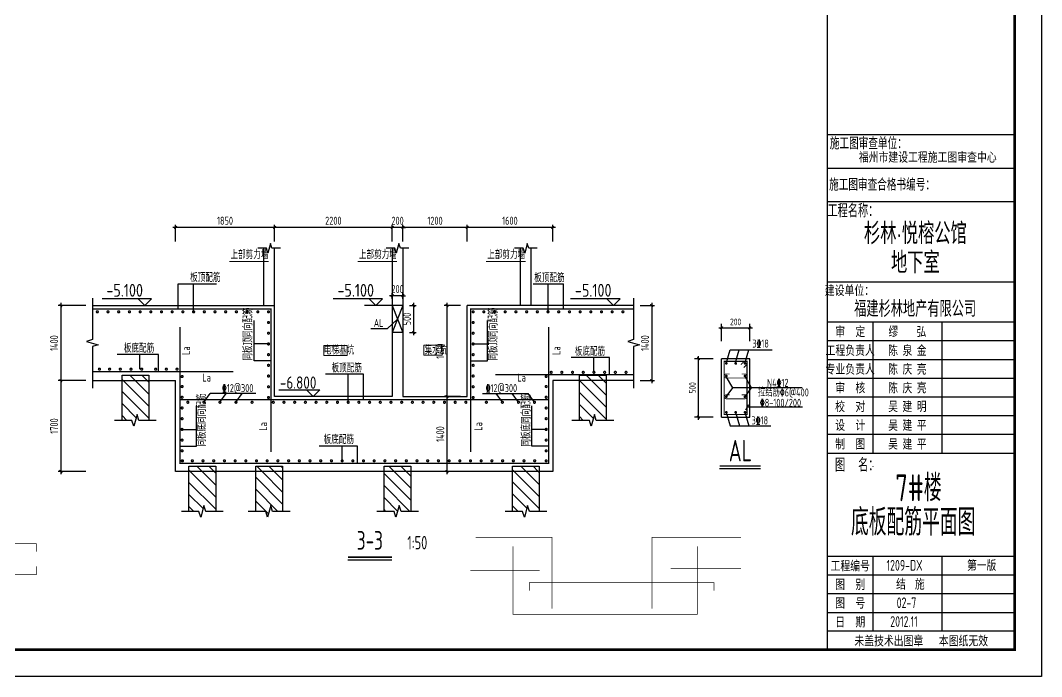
# Model space of a CAD drawing. Extents: x 627893 to 789462, y -407363 to 145317.
# Drawn here: x 703830 to 742006, y -248497 to -223976 of the extents above; entities that cross this region are included whole.
import ezdxf
from ezdxf.enums import TextEntityAlignment as Align

# ---------------------------------------------------------------- set-up
doc = ezdxf.new("R2010")
doc.units = 0
doc.header["$LTSCALE"] = 100
doc.layers.get('0').update_dxf_attribs({"linetype": 'CONTINUOUS'})
doc.layers.get('Defpoints').update_dxf_attribs({"linetype": 'CONTINUOUS'})
for name, color, linetype in [('1', 3, 'CONTINUOUS'), ('1508', 2, 'CONTINUOUS'), ('DIM', 3, 'CONTINUOUS'), ('HATCH', 254, 'CONTINUOUS'), ('PUB_TITLE', 4, 'CONTINUOUS'), ('TEXT', 2, 'CONTINUOUS'), ('THIN', 7, 'CONTINUOUS'), ('tk', 7, 'CONTINUOUS'), ('基础梁', 7, 'CONTINUOUS'), ('梁', 4, 'CONTINUOUS')]:
    doc.layers.add(name, color=color, linetype=linetype)
doc.layers.add('REIN', color=6, linetype='CONTINUOUS', lineweight=18)
doc.styles.add('HZTXT2', font='tssdeng.shx', dxfattribs={"width": 0.7, "bigfont": 'tssdchn.shx'})
doc.styles.get("Standard").update_dxf_attribs({"font": 'tssdeng.shx', "width": 0.7, "bigfont": 'tssdchn.shx'})
doc.styles.add('TSSD_Dimension', font='Tssdeng.shx', dxfattribs={"width": 0.7, "bigfont": 'tssdchn.shx'})
doc.styles.add('TSSD_Label', font='Tssdeng.shx', dxfattribs={"width": 0.7, "bigfont": 'hztxt.shx'})
doc.styles.add('tssd_rein', font='tssdeng.shx', dxfattribs={"width": 0.7, "bigfont": 'hztxt.shx'})
doc.dimstyles.new('TSSD_100_100', dxfattribs={"dimtxt": 300, "dimasz": 100, "dimexe": 100, "dimexo": 250, "dimgap": 100, "dimtad": 1, "dimdec": 0, "dimzin": 0, "dimdsep": 46, "dimtxsty": 'TSSD_Dimension', "dimblk": 'ARCHTICK', "dimcen": 0, "dimdle": 100, "dimclrt": 7, "dimadec": 0, "dimazin": 0, "dimtfac": 1, "dimtdec": 0, "dimtix": 1, "dimtmove": 2, "dimatfit": 3, "dimfxl": 1, "dimtolj": 1, "dimtzin": 0, "dimarcsym": 0})
doc.dimstyles.new('TSSD_50_100', dxfattribs={"dimtxt": 300, "dimasz": 100, "dimexe": 100, "dimexo": 250, "dimgap": 100, "dimtad": 1, "dimdec": 0, "dimlfac": 0.5, "dimzin": 0, "dimdsep": 46, "dimtxsty": 'TSSD_Dimension', "dimblk": 'ARCHTICK', "dimcen": 0, "dimdle": 100, "dimclrt": 7, "dimadec": 0, "dimazin": 0, "dimtfac": 1, "dimtdec": 0, "dimtix": 1, "dimtmove": 2, "dimatfit": 3, "dimfxl": 1, "dimtolj": 1, "dimtzin": 0, "dimarcsym": 0})
pattern_1 = [(45, (-313928.98, 58419.5), (-224.5064, 224.5064), [])]

# ---------------------------------------------------------------- blocks, each defined once
blk = doc.blocks.new('2012122016320528')
at = {"layer": 'HATCH'}
h = blk.add_hatch(dxfattribs=at)
h.set_pattern_fill('ANSI31', color=256, scale=100, style=0)
h.set_pattern_definition(pattern_1)
h.paths.add_polyline_path([(280, 1708), (1280, 1708), (1280, 1907), (280, 1907)])
h = blk.add_hatch(dxfattribs=at)
h.set_pattern_fill('ANSI31', color=256, scale=100, style=0)
h.set_pattern_definition(pattern_1)
h.paths.add_polyline_path([(280, 1708), (280, 220), (650, 220), (720, 440), (840, 0), (910, 220), (1280, 220), (1280, 1708)])
at = {"layer": '1508', "color": 7}
for p, q in [((280, 1907, 0), (280, 220, 0)), ((1280, 1907, 0), (280, 1907, 0)), ((1280, 220, 0), (1280, 1907, 0))]:
    blk.add_line(p, q, dxfattribs=at)
blk.add_lwpolyline([(0, 220), (650, 220), (720, 440), (840, 0), (910, 220), (1560, 220)], dxfattribs=at)
blk = doc.blocks.new('_ArchTick')
at = {"color": 0, "linetype": 'ByBlock', "const_width": 0.4}
blk.add_lwpolyline([(-0.5, -0.5), (0.5, 0.5)], dxfattribs=at)
blk = doc.blocks.new('*D682')
at = {"layer": 'Defpoints', "color": 0}
for p in [(718129, -234635), (718129, -235635), (718530, -235635)]:
    blk.add_point(p, dxfattribs=at)
at = {"layer": 'DIM', "color": 0, "lineweight": -2}
for p, q in [((718379, -234635), (718630, -234635)), ((718530, -234535), (718530, -235735)), ((718379, -235635), (718630, -235635))]:
    blk.add_line(p, q, dxfattribs=at)
at = {"layer": 'DIM', "color": 0, "lineweight": -2, "xscale": 100, "yscale": 100, "zscale": 100}
for p, rotation in [((718530, -234635), 90), ((718530, -235635), 270)]:
    blk.add_blockref('_ArchTick', p, dxfattribs=dict(at, rotation=rotation))
at = {"layer": 'DIM', "color": 7, "insert": (718280, -235135), "char_height": 300, "attachment_point": 5, "rotation": 90, "style": 'TSSD_Dimension'}
blk.add_mtext('\\A1;500', dxfattribs=at)
blk = doc.blocks.new('*D683')
at = {"layer": 'Defpoints', "color": 0}
for p in [(717729, -234268), (717729, -234635), (718129, -234635)]:
    blk.add_point(p, dxfattribs=at)
at = {"layer": 'DIM', "color": 0, "lineweight": -2}
for p, q in [((717729, -234268), (717629, -234268)), ((717729, -234385), (717729, -234168)), ((718129, -234268), (717729, -234268)), ((718129, -234385), (718129, -234168)), ((718129, -234268), (718229, -234268))]:
    blk.add_line(p, q, dxfattribs=at)
at = {"layer": 'DIM', "color": 0, "lineweight": -2, "xscale": 100, "yscale": 100, "zscale": 100}
blk.add_blockref('_ArchTick', (717729, -234268), dxfattribs=at)
at = {"layer": 'DIM', "color": 0, "lineweight": -2, "xscale": 100, "yscale": 100, "zscale": 100, "rotation": 180}
blk.add_blockref('_ArchTick', (718129, -234268), dxfattribs=at)
at = {"layer": 'DIM', "color": 7, "insert": (717929, -234018), "char_height": 300, "attachment_point": 5, "style": 'TSSD_Dimension'}
blk.add_mtext('\\A1;200', dxfattribs=at)
blk = doc.blocks.new('*D684')
at = {"layer": 'Defpoints', "color": 0}
for p in [(731093, -235467), (730043, -236067), (731093, -236067)]:
    blk.add_point(p, dxfattribs=at)
at = {"layer": '梁', "color": 0, "lineweight": -2}
for p, q in [((729943, -235467), (731193, -235467)), ((730043, -235967), (730043, -235317)), ((731093, -235967), (731093, -235317))]:
    blk.add_line(p, q, dxfattribs=at)
at = {"layer": '梁', "color": 0, "lineweight": -2, "xscale": 100, "yscale": 100, "zscale": 100, "rotation": 180}
blk.add_blockref('_ArchTick', (730043, -235467), dxfattribs=at)
at = {"layer": '梁', "color": 0, "lineweight": -2, "xscale": 100, "yscale": 100, "zscale": 100}
blk.add_blockref('_ArchTick', (731093, -235467), dxfattribs=at)
at = {"layer": '梁', "color": 7, "insert": (730568, -235242), "char_height": 250, "attachment_point": 5, "style": 'TSSD_Dimension'}
blk.add_mtext('\\A1;200', dxfattribs=at)
blk = doc.blocks.new('*D685')
at = {"layer": 'Defpoints', "color": 0}
for p in [(729179, -236617), (729831, -236617), (729831, -238799)]:
    blk.add_point(p, dxfattribs=at)
at = {"layer": '梁', "color": 0, "lineweight": -2}
for p, q in [((729731, -236617), (729029, -236617)), ((729179, -238899), (729179, -236517)), ((729731, -238799), (729029, -238799))]:
    blk.add_line(p, q, dxfattribs=at)
at = {"layer": '梁', "color": 0, "lineweight": -2, "xscale": 100, "yscale": 100, "zscale": 100}
for p, rotation in [((729179, -236617), 90), ((729179, -238799), 270)]:
    blk.add_blockref('_ArchTick', p, dxfattribs=dict(at, rotation=rotation))
at = {"layer": '梁', "color": 7, "insert": (728954, -237708), "char_height": 250, "attachment_point": 5, "rotation": 90, "style": 'TSSD_Dimension'}
blk.add_mtext('\\A1;500', dxfattribs=at)
blk = doc.blocks.new('*D686')
at = {"layer": 'Defpoints', "color": 0}
for p in [(720529, -231712), (720529, -232493), (723729, -232493)]:
    blk.add_point(p, dxfattribs=at)
at = {"layer": 'DIM', "color": 0, "lineweight": -2}
for p, q in [((723829, -231712), (720429, -231712)), ((720529, -232243), (720529, -231612)), ((723729, -232243), (723729, -231612))]:
    blk.add_line(p, q, dxfattribs=at)
at = {"layer": 'DIM', "color": 0, "lineweight": -2, "xscale": 100, "yscale": 100, "zscale": 100, "rotation": 180}
blk.add_blockref('_ArchTick', (720529, -231712), dxfattribs=at)
at = {"layer": 'DIM', "color": 0, "lineweight": -2, "xscale": 100, "yscale": 100, "zscale": 100}
blk.add_blockref('_ArchTick', (723729, -231712), dxfattribs=at)
at = {"layer": 'DIM', "color": 7, "insert": (722129, -231462), "char_height": 300, "attachment_point": 5, "style": 'TSSD_Dimension'}
blk.add_mtext('\\A1;1600', dxfattribs=at)
blk = doc.blocks.new('*D687')
at = {"layer": 'Defpoints', "color": 0}
for p in [(718129, -231712), (718129, -232493), (720529, -232493)]:
    blk.add_point(p, dxfattribs=at)
at = {"layer": 'DIM', "color": 0, "lineweight": -2}
for p, q in [((720629, -231712), (718029, -231712)), ((718129, -232243), (718129, -231612)), ((720529, -232243), (720529, -231612))]:
    blk.add_line(p, q, dxfattribs=at)
at = {"layer": 'DIM', "color": 0, "lineweight": -2, "xscale": 100, "yscale": 100, "zscale": 100, "rotation": 180}
blk.add_blockref('_ArchTick', (718129, -231712), dxfattribs=at)
at = {"layer": 'DIM', "color": 0, "lineweight": -2, "xscale": 100, "yscale": 100, "zscale": 100}
blk.add_blockref('_ArchTick', (720529, -231712), dxfattribs=at)
at = {"layer": 'DIM', "color": 7, "insert": (719329, -231462), "char_height": 300, "attachment_point": 5, "style": 'TSSD_Dimension'}
blk.add_mtext('\\A1;1200', dxfattribs=at)
blk = doc.blocks.new('*D688')
at = {"layer": 'Defpoints', "color": 0}
for p in [(717729, -231712), (717729, -232493), (718129, -232493)]:
    blk.add_point(p, dxfattribs=at)
at = {"layer": 'DIM', "color": 0, "lineweight": -2}
for p, q in [((717729, -231712), (717629, -231712)), ((717729, -232243), (717729, -231612)), ((718129, -231712), (717729, -231712)), ((718129, -232243), (718129, -231612)), ((718129, -231712), (718229, -231712))]:
    blk.add_line(p, q, dxfattribs=at)
at = {"layer": 'DIM', "color": 0, "lineweight": -2, "xscale": 100, "yscale": 100, "zscale": 100}
blk.add_blockref('_ArchTick', (717729, -231712), dxfattribs=at)
at = {"layer": 'DIM', "color": 0, "lineweight": -2, "xscale": 100, "yscale": 100, "zscale": 100, "rotation": 180}
blk.add_blockref('_ArchTick', (718129, -231712), dxfattribs=at)
at = {"layer": 'DIM', "color": 7, "insert": (717929, -231462), "char_height": 300, "attachment_point": 5, "style": 'TSSD_Dimension'}
blk.add_mtext('\\A1;200', dxfattribs=at)
blk = doc.blocks.new('*D689')
at = {"layer": 'Defpoints', "color": 0}
for p in [(713329, -231712), (713329, -232493), (717729, -232493)]:
    blk.add_point(p, dxfattribs=at)
at = {"layer": 'DIM', "color": 0, "lineweight": -2}
for p, q in [((717829, -231712), (713229, -231712)), ((713329, -232243), (713329, -231612)), ((717729, -232243), (717729, -231612))]:
    blk.add_line(p, q, dxfattribs=at)
at = {"layer": 'DIM', "color": 0, "lineweight": -2, "xscale": 100, "yscale": 100, "zscale": 100, "rotation": 180}
blk.add_blockref('_ArchTick', (713329, -231712), dxfattribs=at)
at = {"layer": 'DIM', "color": 0, "lineweight": -2, "xscale": 100, "yscale": 100, "zscale": 100}
blk.add_blockref('_ArchTick', (717729, -231712), dxfattribs=at)
at = {"layer": 'DIM', "color": 7, "insert": (715529, -231462), "char_height": 300, "attachment_point": 5, "style": 'TSSD_Dimension'}
blk.add_mtext('\\A1;2200', dxfattribs=at)
blk = doc.blocks.new('*D690')
at = {"layer": 'Defpoints', "color": 0}
for p in [(709629, -231712), (709629, -232493), (713329, -232493)]:
    blk.add_point(p, dxfattribs=at)
at = {"layer": 'DIM', "color": 0, "lineweight": -2}
for p, q in [((713429, -231712), (709529, -231712)), ((709629, -232243), (709629, -231612)), ((713329, -232243), (713329, -231612))]:
    blk.add_line(p, q, dxfattribs=at)
at = {"layer": 'DIM', "color": 0, "lineweight": -2, "xscale": 100, "yscale": 100, "zscale": 100, "rotation": 180}
blk.add_blockref('_ArchTick', (709629, -231712), dxfattribs=at)
at = {"layer": 'DIM', "color": 0, "lineweight": -2, "xscale": 100, "yscale": 100, "zscale": 100}
blk.add_blockref('_ArchTick', (713329, -231712), dxfattribs=at)
at = {"layer": 'DIM', "color": 7, "insert": (711479, -231462), "char_height": 300, "attachment_point": 5, "style": 'TSSD_Dimension'}
blk.add_mtext('\\A1;1850', dxfattribs=at)
blk = doc.blocks.new('*D691')
at = {"layer": 'Defpoints', "color": 0}
for p in [(726755, -234635), (726755, -237435), (727429, -237435)]:
    blk.add_point(p, dxfattribs=at)
at = {"layer": 'DIM', "color": 0, "lineweight": -2}
for p, q in [((727005, -234635), (727529, -234635)), ((727429, -234535), (727429, -237535)), ((727005, -237435), (727529, -237435))]:
    blk.add_line(p, q, dxfattribs=at)
at = {"layer": 'DIM', "color": 0, "lineweight": -2, "xscale": 100, "yscale": 100, "zscale": 100}
for p, rotation in [((727429, -234635), 90), ((727429, -237435), 270)]:
    blk.add_blockref('_ArchTick', p, dxfattribs=dict(at, rotation=rotation))
at = {"layer": 'DIM', "color": 7, "insert": (727179, -236035), "char_height": 300, "attachment_point": 5, "rotation": 90, "style": 'TSSD_Dimension'}
blk.add_mtext('\\A1;1400', dxfattribs=at)
blk = doc.blocks.new('*D692')
at = {"layer": 'Defpoints', "color": 0}
for p in [(720529, -234635), (719774, -238035), (720529, -238035)]:
    blk.add_point(p, dxfattribs=at)
at = {"layer": 'DIM', "color": 0, "lineweight": -2}
for p, q in [((720279, -234635), (719674, -234635)), ((719774, -234535), (719774, -238135)), ((720279, -238035), (719674, -238035))]:
    blk.add_line(p, q, dxfattribs=at)
at = {"layer": 'DIM', "color": 0, "lineweight": -2, "xscale": 100, "yscale": 100, "zscale": 100}
for p, rotation in [((719774, -234635), 90), ((719774, -238035), 270)]:
    blk.add_blockref('_ArchTick', p, dxfattribs=dict(at, rotation=rotation))
at = {"layer": 'DIM', "color": 7, "insert": (719524, -236335), "char_height": 300, "attachment_point": 5, "rotation": 90, "style": 'TSSD_Dimension'}
blk.add_mtext('\\A1;1700', dxfattribs=at)
blk = doc.blocks.new('*D693')
at = {"layer": 'Defpoints', "color": 0}
for p in [(720529, -238035), (719774, -240835), (720529, -240835)]:
    blk.add_point(p, dxfattribs=at)
at = {"layer": 'DIM', "color": 0, "lineweight": -2}
for p, q in [((720279, -238035), (719674, -238035)), ((719774, -237935), (719774, -240935)), ((720279, -240835), (719674, -240835))]:
    blk.add_line(p, q, dxfattribs=at)
at = {"layer": 'DIM', "color": 0, "lineweight": -2, "xscale": 100, "yscale": 100, "zscale": 100}
for p, rotation in [((719774, -238035), 90), ((719774, -240835), 270)]:
    blk.add_blockref('_ArchTick', p, dxfattribs=dict(at, rotation=rotation))
at = {"layer": 'DIM', "color": 7, "insert": (719524, -239435), "char_height": 300, "attachment_point": 5, "rotation": 90, "style": 'TSSD_Dimension'}
blk.add_mtext('\\A1;1400', dxfattribs=at)
blk = doc.blocks.new('*D694')
at = {"layer": 'Defpoints', "color": 0}
for p in [(706520, -234635), (705339, -237435), (706520, -237435)]:
    blk.add_point(p, dxfattribs=at)
at = {"layer": 'DIM', "color": 0, "lineweight": -2}
for p, q in [((706270, -234635), (705239, -234635)), ((705339, -234535), (705339, -237535)), ((706270, -237435), (705239, -237435))]:
    blk.add_line(p, q, dxfattribs=at)
at = {"layer": 'DIM', "color": 0, "lineweight": -2, "xscale": 100, "yscale": 100, "zscale": 100}
for p, rotation in [((705339, -234635), 90), ((705339, -237435), 270)]:
    blk.add_blockref('_ArchTick', p, dxfattribs=dict(at, rotation=rotation))
at = {"layer": 'DIM', "color": 7, "insert": (705089, -236035), "char_height": 300, "attachment_point": 5, "rotation": 90, "style": 'TSSD_Dimension'}
blk.add_mtext('\\A1;1400', dxfattribs=at)
blk = doc.blocks.new('*D695')
at = {"layer": 'Defpoints', "color": 0}
for p in [(706520, -237435), (705339, -240835), (706520, -240835)]:
    blk.add_point(p, dxfattribs=at)
at = {"layer": 'DIM', "color": 0, "lineweight": -2}
for p, q in [((706270, -237435), (705239, -237435)), ((705339, -237335), (705339, -240935)), ((706270, -240835), (705239, -240835))]:
    blk.add_line(p, q, dxfattribs=at)
at = {"layer": 'DIM', "color": 0, "lineweight": -2, "xscale": 100, "yscale": 100, "zscale": 100}
for p, rotation in [((705339, -237435), 90), ((705339, -240835), 270)]:
    blk.add_blockref('_ArchTick', p, dxfattribs=dict(at, rotation=rotation))
at = {"layer": 'DIM', "color": 7, "insert": (705089, -239135), "char_height": 300, "attachment_point": 5, "rotation": 90, "style": 'TSSD_Dimension'}
blk.add_mtext('\\A1;1700', dxfattribs=at)

msp = doc.modelspace()

# ---------------------------------------------------------------- linework, layer by layer
msp.add_line((717720.7, -244150.4, 0), (716070.9, -244150.4, 0))
at = {"const_width": 65, "elevation": 0}
msp.add_lwpolyline([(717720.7, -244030.4), (716070.9, -244030.4)], dxfattribs=at)
at = {"layer": '1', "const_width": 70, "elevation": 0}
for points in [[(706729.1, -234866.5, -1), (706679.1, -234866.5, -1)], [(707129.1, -234866.5, -1), (707079.1, -234866.5, -1)], [(707529.1, -234866.5, -1), (707479.1, -234866.5, -1)], [(707929.1, -234866.5, -1), (707879.1, -234866.5, -1)], [(708329.1, -234866.5, -1), (708279.1, -234866.5, -1)], [(708729.1, -234866.5, -1), (708679.1, -234866.5, -1)], [(709129.1, -234866.5, -1), (709079.1, -234866.5, -1)], [(709529.1, -234866.5, -1), (709479.1, -234866.5, -1)], [(709929.1, -234866.5, -1), (709879.1, -234866.5, -1)], [(710329.1, -234866.5, -1), (710279.1, -234866.5, -1)], [(710729.1, -234866.5, -1), (710679.1, -234866.5, -1)], [(711129.1, -234866.5, -1), (711079.1, -234866.5, -1)], [(711529.1, -234866.5, -1), (711479.1, -234866.5, -1)], [(711929.1, -234866.5, -1), (711879.1, -234866.5, -1)], [(712329.1, -234866.5, -1), (712279.1, -234866.5, -1)], [(712729.1, -234866.5, -1), (712679.1, -234866.5, -1)], [(713129.1, -234866.5, -1), (713079.1, -234866.5, -1)], [(720729.4, -234866.5, 1), (720779.4, -234866.5, 1)], [(721129.4, -234866.5, 1), (721179.4, -234866.5, 1)], [(721529.4, -234866.5, 1), (721579.4, -234866.5, 1)], [(721929.4, -234866.5, 1), (721979.4, -234866.5, 1)], [(722329.4, -234866.5, 1), (722379.4, -234866.5, 1)], [(722729.4, -234866.5, 1), (722779.4, -234866.5, 1)], [(723129.4, -234866.5, 1), (723179.4, -234866.5, 1)], [(723529.4, -234866.5, 1), (723579.4, -234866.5, 1)], [(723929.4, -234866.5, 1), (723979.4, -234866.5, 1)], [(724329.4, -234866.5, 1), (724379.4, -234866.5, 1)], [(724729.4, -234866.5, 1), (724779.4, -234866.5, 1)], [(725129.4, -234866.5, 1), (725179.4, -234866.5, 1)], [(725529.4, -234866.5, 1), (725579.4, -234866.5, 1)], [(725929.4, -234866.5, 1), (725979.4, -234866.5, 1)], [(726329.4, -234866.5, 1), (726379.4, -234866.5, 1)], [(713129.1, -235266.5, -1), (713079.1, -235266.5, -1)], [(720729.4, -235266.5, 1), (720779.4, -235266.5, 1)], [(713129.1, -235666.5, -1), (713079.1, -235666.5, -1)], [(720729.4, -235666.5, 1), (720779.4, -235666.5, 1)], [(713129.1, -236066.5, -1), (713079.1, -236066.5, -1)], [(720729.4, -236066.5, 1), (720779.4, -236066.5, 1)], [(713129.1, -236466.5, -1), (713079.1, -236466.5, -1)], [(720729.4, -236466.5, 1), (720779.4, -236466.5, 1)], [(706783.3, -236983, 1), (706783.3, -237033, 1)], [(707163.5, -236983, 1), (707163.5, -237033, 1)], [(707563.5, -236983, 1), (707563.5, -237033, 1)], [(707963.5, -236983, 1), (707963.5, -237033, 1)], [(708363.5, -236983, 1), (708363.5, -237033, 1)], [(708885.3, -236983, 1), (708885.3, -237033, 1)], [(709285.3, -236983, 1), (709285.3, -237033, 1)], [(709685.3, -236983, 1), (709685.3, -237033, 1)], [(713129.1, -236866.5, -1), (713079.1, -236866.5, -1)], [(720729.4, -236866.5, 1), (720779.4, -236866.5, 1)], [(723670.8, -237102.1, -1), (723670.8, -237152.1, -1)], [(724070.8, -237102.1, -1), (724070.8, -237152.1, -1)], [(724470.8, -237102.1, -1), (724470.8, -237152.1, -1)], [(724870.8, -237102.1, -1), (724870.8, -237152.1, -1)], [(725270.8, -237102.1, -1), (725270.8, -237152.1, -1)], [(725670.8, -237102.1, -1), (725670.8, -237152.1, -1)], [(726070.8, -237102.1, -1), (726070.8, -237152.1, -1)], [(726470.8, -237102.1, -1), (726470.8, -237152.1, -1)], [(709898.2, -237284, -1), (709848.2, -237284, -1)], [(713129.1, -237266.5, -1), (713079.1, -237266.5, -1)], [(720729.4, -237266.5, 1), (720779.4, -237266.5, 1)], [(723460.4, -237284, 1), (723510.4, -237284, 1)], [(709898.2, -237659.5, -1), (709848.2, -237659.5, -1)], [(713129.1, -237666.5, -1), (713079.1, -237666.5, -1)], [(720729.4, -237666.5, 1), (720779.4, -237666.5, 1)], [(723460.4, -237659.5, 1), (723510.4, -237659.5, 1)], [(709898.2, -238059.5, -1), (709848.2, -238059.5, -1)], [(710089, -238221.3, -1), (710089, -238271.3, -1)], [(710689, -238221.3, -1), (710689, -238271.3, -1)], [(711289, -238221.3, -1), (711289, -238271.3, -1)], [(711889, -238221.3, -1), (711889, -238271.3, -1)], [(712489, -238221.3, -1), (712489, -238271.3, -1)], [(713129.1, -238066.5, -1), (713079.1, -238066.5, -1)], [(713283, -238221.3, -1), (713283, -238271.3, -1)], [(713683, -238221.3, -1), (713683, -238271.3, -1)], [(714083, -238221.3, -1), (714083, -238271.3, -1)], [(714483, -238221.3, -1), (714483, -238271.3, -1)], [(714883, -238221.3, -1), (714883, -238271.3, -1)], [(715283, -238221.3, -1), (715283, -238271.3, -1)], [(715683, -238221.3, -1), (715683, -238271.3, -1)], [(716083, -238221.3, -1), (716083, -238271.3, -1)], [(716483, -238221.3, -1), (716483, -238271.3, -1)], [(716883, -238221.3, -1), (716883, -238271.3, -1)], [(717283, -238221.3, -1), (717283, -238271.3, -1)], [(717683, -238221.3, -1), (717683, -238271.3, -1)], [(718083, -238221.3, -1), (718083, -238271.3, -1)], [(718483, -238221.3, -1), (718483, -238271.3, -1)], [(718883, -238221.3, -1), (718883, -238271.3, -1)], [(719283, -238221.3, -1), (719283, -238271.3, -1)], [(719683, -238221.3, -1), (719683, -238271.3, -1)], [(720083, -238221.3, -1), (720083, -238271.3, -1)], [(720483, -238221.3, -1), (720483, -238271.3, -1)], [(720729.4, -238066.5, 1), (720779.4, -238066.5, 1)], [(721248.5, -238221.3, -1), (721248.5, -238271.3, -1)], [(721848.5, -238221.3, -1), (721848.5, -238271.3, -1)], [(722448.5, -238221.3, -1), (722448.5, -238271.3, -1)], [(723048.5, -238221.3, -1), (723048.5, -238271.3, -1)], [(723460.4, -238059.5, 1), (723510.4, -238059.5, 1)], [(709898.2, -238459.5, -1), (709848.2, -238459.5, -1)], [(723460.4, -238459.5, 1), (723510.4, -238459.5, 1)], [(709898.2, -238859.5, -1), (709848.2, -238859.5, -1)], [(723460.4, -238859.5, 1), (723510.4, -238859.5, 1)], [(709898.2, -239259.5, -1), (709848.2, -239259.5, -1)], [(723460.4, -239259.5, 1), (723510.4, -239259.5, 1)], [(709898.2, -239659.5, -1), (709848.2, -239659.5, -1)], [(723460.4, -239659.5, 1), (723510.4, -239659.5, 1)], [(709898.2, -240059.5, -1), (709848.2, -240059.5, -1)], [(723460.4, -240059.5, 1), (723510.4, -240059.5, 1)], [(709874.8, -240409.1, 1), (709874.8, -240459.1, 1)], [(709888.2, -240409.1, -1), (709888.2, -240459.1, -1)], [(710256.4, -240409.1, -1), (710256.4, -240459.1, -1)], [(710656.4, -240409.1, -1), (710656.4, -240459.1, -1)], [(711056.4, -240409.1, -1), (711056.4, -240459.1, -1)], [(711456.4, -240409.1, -1), (711456.4, -240459.1, -1)], [(711856.4, -240409.1, -1), (711856.4, -240459.1, -1)], [(712256.4, -240409.1, -1), (712256.4, -240459.1, -1)], [(712656.4, -240409.1, -1), (712656.4, -240459.1, -1)], [(713056.4, -240409.1, -1), (713056.4, -240459.1, -1)], [(713456.4, -240409.1, -1), (713456.4, -240459.1, -1)], [(713856.4, -240409.1, -1), (713856.4, -240459.1, -1)], [(714256.4, -240409.1, -1), (714256.4, -240459.1, -1)], [(714656.4, -240409.1, -1), (714656.4, -240459.1, -1)], [(715056.4, -240409.1, -1), (715056.4, -240459.1, -1)], [(715456.4, -240409.1, -1), (715456.4, -240459.1, -1)], [(715856.4, -240409.1, -1), (715856.4, -240459.1, -1)], [(716256.4, -240409.1, -1), (716256.4, -240459.1, -1)], [(716656.4, -240409.1, -1), (716656.4, -240459.1, -1)], [(717056.4, -240409.1, -1), (717056.4, -240459.1, -1)], [(717456.4, -240409.1, -1), (717456.4, -240459.1, -1)], [(717856.4, -240409.1, -1), (717856.4, -240459.1, -1)], [(718256.4, -240409.1, -1), (718256.4, -240459.1, -1)], [(718656.4, -240409.1, -1), (718656.4, -240459.1, -1)], [(719056.4, -240409.1, -1), (719056.4, -240459.1, -1)], [(719456.4, -240409.1, -1), (719456.4, -240459.1, -1)], [(719856.4, -240409.1, -1), (719856.4, -240459.1, -1)], [(720256.4, -240409.1, -1), (720256.4, -240459.1, -1)], [(720656.4, -240409.1, -1), (720656.4, -240459.1, -1)], [(721056.4, -240409.1, -1), (721056.4, -240459.1, -1)], [(721456.4, -240409.1, -1), (721456.4, -240459.1, -1)], [(721856.4, -240409.1, -1), (721856.4, -240459.1, -1)], [(722256.4, -240409.1, -1), (722256.4, -240459.1, -1)], [(722656.4, -240409.1, -1), (722656.4, -240459.1, -1)], [(723056.4, -240409.1, -1), (723056.4, -240459.1, -1)], [(723483.8, -240409.1, -1), (723483.8, -240459.1, -1)]]:
    msp.add_lwpolyline(points, format="xyb", close=True, dxfattribs=at)
at = {"layer": '1508', "color": 7}
for p, q in [((712929.2, -234634.9, 0), (712929.2, -232493.1, 0)), ((713329.2, -235022.7, 0), (713329.2, -232493.1, 0)), ((717729.2, -232493.1, 0), (717729.2, -238034.9, 0)), ((718129.2, -232493.1, 0), (718129.2, -238034.9, 0)), ((722529.2, -234634.9, 0), (722529.2, -232493.1, 0)), ((722929.2, -234634.9, 0), (722929.2, -232493.1, 0)), ((706520.2, -234634.9, 0), (713329.2, -234634.9, 0)), ((713329.2, -238034.9, 0), (713329.2, -234634.9, 0)), ((718129.2, -234634.9, 0), (717729.2, -234634.9, 0)), ((718129.2, -234634.9, 0), (717729.2, -235634.9, 0)), ((717729.2, -234634.9, 0), (718129.2, -235634.9, 0)), ((720529.2, -238034.9, 0), (720529.2, -234634.9, 0)), ((726754.6, -234634.9, 0), (720529.2, -234634.9, 0)), ((718129.2, -235634.9, 0), (717729.2, -235634.9, 0)), ((706520.2, -237434.9, 0), (709629.4, -237434.9, 0)), ((709629.4, -240834.9, 0), (709629.4, -237434.9, 0)), ((726754.6, -237434.9, 0), (723729.2, -237434.9, 0)), ((723729.2, -237434.9, 0), (723729.2, -240834.9, 0)), ((717729.2, -238034.9, 0), (713329.2, -238034.9, 0)), ((718129.2, -238034.9, 0), (720529.2, -238034.9, 0)), ((723729.2, -240834.9, 0), (709629.4, -240834.9, 0))]:
    msp.add_line(p, q, dxfattribs=at)
at = {"layer": 'PUB_TITLE'}
for p, q in [((734005.8, -228243.5), (741005.8, -228243.5)), ((734005.8, -229493.5), (741005.8, -229493.5)), ((734005.8, -230743.5), (741005.8, -230743.5)), ((734005.8, -233743.5), (741005.8, -233743.5)), ((734005.8, -235243.5), (741005.8, -235243.5)), ((735696.4, -235243.5), (735696.4, -240143.4)), ((738283.1, -235243.5), (738283.1, -240143.4)), ((734005.8, -235943.5), (741005.8, -235943.5)), ((734005.8, -236643.5), (741005.8, -236643.5)), ((734005.8, -237343.5), (741005.8, -237343.5)), ((734005.8, -238043.4), (741005.8, -238043.4)), ((734005.8, -238743.4), (741005.8, -238743.4)), ((734005.8, -239443.4), (741005.8, -239443.4)), ((734005.8, -240143.4), (741005.8, -240143.4)), ((735696.4, -240638.5), (735696.4, -240643.4)), ((734005.8, -243997.4), (741005.8, -243997.4)), ((735696.4, -243997.4), (735696.4, -246797.4)), ((738283.1, -243997.4), (738283.1, -246797.4)), ((741005.8, -243997.4), (741005.8, -246797.4)), ((734005.8, -244697.4), (741005.8, -244697.4)), ((734005.8, -245397.4), (741005.8, -245397.4)), ((734005.8, -246097.4), (741005.8, -246097.4)), ((741005.8, -246797.4), (734005.8, -246797.4))]:
    msp.add_line(p, q, dxfattribs=at)
at = {"layer": 'REIN'}
for p, q in [((711646, -232979.4, 0), (713107.6, -232979.4, 0)), ((716446, -232979.4, 0), (717907.6, -232979.4, 0)), ((721246, -232979.4, 0), (722707.6, -232979.4, 0))]:
    msp.add_line(p, q, dxfattribs=at)
at = {"layer": 'REIN', "elevation": 0}
for points, const_width in [([(706520.2, -234761.4), (713193.9, -234761.4), (713193.9, -240099.8)], 50), ([(726754.6, -234761.4), (720664.6, -234761.4), (720664.6, -240099.8)], 50), ([(709791.5, -235434.9), (709791.5, -240523.2), (717900.2, -240523.2)], 50), ([(723584, -235434.9), (723584, -240523.2), (717900.2, -240523.2)], 50), ([(711791.5, -237098), (706520.2, -237098)], 50), ([(726766.1, -237217.1), (721584, -237217.1)], 50), ([(723584, -238149.8), (709791.5, -238149.8)], 50), ([(700606.7, -246209.4), (700606.7, -243526.1), (704420.1, -243526.1), (704420.1, -243826.1)], 25), ([(720849.7, -243295.8), (723700.4, -243295.8), (723700.4, -245965)], 25), ([(730772.5, -243295.8), (727435.7, -243295.8), (727435.7, -245965)], 25), ([(722240.7, -243632.5), (722240.7, -246176.7), (725082.5, -246176.7)], 25), ([(729136.9, -243632.5), (729136.9, -246176.7), (725082.5, -246176.7)], 25), ([(701693, -244683.5), (704420.1, -244683.5), (704420.1, -244383.5)], 25), ([(720649.6, -244523.6), (723240.7, -244523.6)], 25), ([(728136.9, -244464.1), (730772.5, -244464.1)], 25), ([(722861.3, -245290), (722861.3, -244990), (729757.5, -244990), (729757.5, -245290)], 25)]:
    msp.add_lwpolyline(points, dxfattribs=dict(at, const_width=const_width))
at = {"layer": 'REIN'}
for points in [[(716042.9, -236129.6), (715170.5, -236129.6), (715170.5, -236497.2), (716042.9, -236497.2)], [(719593.8, -236115.8), (718914.2, -236115.8), (718914.2, -236485.3), (719593.8, -236485.3)]]:
    msp.add_lwpolyline(points, close=True, dxfattribs=at)
at = {"layer": 'THIN'}
for p, q in [((717729.2, -234634.9, 0), (716697.4, -234634.9, 0)), ((731093.2, -236617.4, 0), (730043.2, -236617.4, 0)), ((730043.2, -238799, 0), (730043.2, -236617.4, 0)), ((731093.2, -238799, 0), (731093.2, -236617.4, 0)), ((713484.4, -237784.9, 0), (715019.5, -237784.9, 0)), ((714519.5, -237784.9, 0), (714769.5, -238034.9, 0)), ((714769.5, -238034.9, 0), (715019.5, -237784.9, 0)), ((730043.2, -238799, 0), (731093.2, -238799, 0))]:
    msp.add_line(p, q, dxfattribs=at)
at = {"layer": 'THIN', "elevation": 0}
for points in [[(713553.2, -232493.1), (713233.2, -232493.1), (713177.2, -232317.1), (713081.2, -232669.1), (713025.2, -232493.1), (712705.2, -232493.1)], [(718353.2, -232493.1), (718033.2, -232493.1), (717977.2, -232317.1), (717881.2, -232669.1), (717825.2, -232493.1), (717505.2, -232493.1)], [(723153.2, -232493.1), (722833.2, -232493.1), (722777.2, -232317.1), (722681.2, -232669.1), (722625.2, -232493.1), (722305.2, -232493.1)], [(706520.2, -234354.9), (706520.2, -235904.9), (706300.2, -235974.9), (706740.2, -236094.9), (706520.2, -236164.9), (706520.2, -237714.9)], [(708232.9, -234384.9), (708482.9, -234634.9), (708732.9, -234384.9), (706882.9, -234384.9)], [(716870.1, -234384.9), (717120.1, -234634.9), (717370.1, -234384.9), (715520.1, -234384.9)], [(725748.7, -234384.9), (725998.7, -234634.9), (726248.7, -234384.9), (724398.7, -234384.9)], [(726754.6, -234354.9), (726754.6, -235904.9), (726534.6, -235974.9), (726974.6, -236094.9), (726754.6, -236164.9), (726754.6, -237714.9)]]:
    msp.add_lwpolyline(points, dxfattribs=at)
at = {"layer": 'tk'}
msp.add_line((734005.8, -247497.4), (734005.8, -190097.4), dxfattribs=at)
at = {"layer": 'tk', "color": 5}
msp.add_lwpolyline([(657905.8, -248497.4), (657905.8, -189097.4), (742005.8, -189097.4), (742005.8, -248497.4)], close=True, dxfattribs=at)
at = {"layer": 'tk', "const_width": 100}
msp.add_lwpolyline([(660405.8, -247497.4), (741005.8, -247497.4), (741005.8, -190097.4), (660405.8, -190097.4)], close=True, dxfattribs=at)
at = {"layer": '基础梁'}
for p, q in [((709727.6, -233816.5, 0), (711156.1, -233816.5, 0)), ((709727.6, -234783.1, 0), (709727.6, -233816.5, 0)), ((710304.1, -234866.5, 0), (710304.1, -233816.5, 0)), ((722998.8, -233816.5, 0), (724130.8, -233816.5, 0)), ((723554.4, -234866.5, 0), (723554.4, -233816.5, 0)), ((724130.8, -234783.1, 0), (724130.8, -233816.5, 0)), ((717929.2, -235134.9, 0), (717536.5, -235503.5, 0)), ((712566.8, -236697.1, 0), (712566.8, -235190.5, 0)), ((717536.5, -235503.5, 0), (716923.8, -235503.5, 0)), ((721291.7, -236697.1, 0), (721291.7, -235190.5, 0)), ((713104.1, -236066.5, 0), (712566.8, -236066.5, 0)), ((720754.4, -236066.5, 0), (721291.7, -236066.5, 0)), ((708996.8, -236458.1, 0), (707446.5, -236458.1, 0)), ((708298.6, -237008, 0), (708298.6, -236458.1, 0)), ((708996.8, -237098, 0), (708996.8, -236458.1, 0)), ((725847.2, -236577.2, 0), (724418.8, -236577.2, 0)), ((725270.8, -237127.1, 0), (725270.8, -236577.2, 0)), ((725847.2, -237217.1, 0), (725847.2, -236577.2, 0)), ((713188.9, -236697.1, 0), (712566.8, -236697.1, 0)), ((720669.6, -236697.1, 0), (721291.7, -236697.1, 0)), ((716659.4, -237196.3, 0), (715231, -237196.3, 0)), ((716083, -238246.3, 0), (716083, -237196.3, 0)), ((716659.4, -238163, 0), (716659.4, -237196.3, 0)), ((710689, -238246.3, 0), (710923, -237913.2)), ((712628.7, -237913.2), (710923, -237913.2)), ((711289, -238246.3, 0), (711523, -237913.2)), ((711889, -238246.3, 0), (712123, -237913.2)), ((721108.8, -237913.2), (722814.5, -237913.2)), ((721848.5, -238246.3, 0), (721614.5, -237913.2)), ((722448.5, -238246.3, 0), (722214.5, -237913.2)), ((723048.5, -238246.3, 0), (722814.5, -237913.2)), ((710410.5, -239890.1, 0), (710410.5, -238383.6, 0)), ((722948.1, -239890.1, 0), (722948.1, -238383.6, 0)), ((709873.2, -239259.5, 0), (710410.5, -239259.5, 0)), ((723485.4, -239259.5, 0), (722948.1, -239259.5, 0)), ((709788.4, -239890.1, 0), (710410.5, -239890.1, 0)), ((716432.8, -239884.2, 0), (715004.4, -239884.2, 0)), ((715856.4, -240434.1, 0), (715856.4, -239884.2, 0)), ((716432.8, -240524.1, 0), (716432.8, -239884.2, 0)), ((723570.2, -239890.1, 0), (722948.1, -239890.1, 0))]:
    msp.add_line(p, q, dxfattribs=at)
at = {"layer": '梁'}
for p, q in [((730555.3, -236794.2, 0), (730703.1, -236285.2, 0)), ((730916.4, -236794.2, 0), (731064.3, -236285.2, 0)), ((730457.2, -237700.8, 0), (730225.3, -237310.2, 0)), ((731166.5, -237700.8, 0), (730920.1, -237285.8, 0)), ((730220, -238041.2, 0), (730457.2, -237700.8, 0)), ((733052.8, -237700.8, 0), (730457.2, -237700.8, 0)), ((730929.3, -238041.2, 0), (731166.5, -237700.8, 0)), ((730943.6, -238523.4, 0), (731055.6, -238335.2, 0)), ((733063.4, -238434.6, 0), (730994.2, -238434.6, 0)), ((730564.7, -238622.2, 0), (730712.6, -239131.2, 0)), ((730916.4, -238622.2, 0), (731064.3, -239131.2, 0))]:
    msp.add_line(p, q, dxfattribs=at)
at = {"layer": '梁', "ltscale": 0.1}
msp.add_line((729970, -240724.7, 0), (731500.9, -240724.7, 0), dxfattribs=at)
at = {"layer": '梁', "elevation": 0}
for points in [[(730220, -236794.2), (730367.9, -236285.2), (731933.4, -236285.2)], [(730220, -238622.2), (730367.9, -239131.2), (731886.5, -239131.2)]]:
    msp.add_lwpolyline(points, dxfattribs=at)
for points, const_width in [([(730764, -236836.6), (730884.2, -236716.4), (730994.2, -236716.4), (730994.2, -238700), (730142.2, -238700), (730142.2, -236716.4), (730994.2, -236716.4), (730994.2, -236826.4), (730874, -236946.6)], 40), ([(729970, -240624.7), (731500.9, -240624.7)], 50)]:
    msp.add_lwpolyline(points, dxfattribs=dict(at, const_width=const_width))
at = {"layer": '梁', "const_width": 50, "elevation": 0}
for points in [[(730195, -236794.2, 1), (730245, -236794.2, 1)], [(730546.7, -236794.2, 1), (730596.7, -236794.2, 1)], [(730891.4, -236794.2, 1), (730941.4, -236794.2, 1)], [(730195, -237261.1, 1), (730245, -237261.1, 1)], [(730891.4, -237261.1, 1), (730941.4, -237261.1, 1)], [(730195, -238041.2, 1), (730245, -238041.2, 1)], [(730891.4, -238041.2, 1), (730941.4, -238041.2, 1)], [(730195, -238622.2, 1), (730245, -238622.2, 1)], [(730546.7, -238622.2, 1), (730596.7, -238622.2, 1)], [(730891.4, -238622.2, 1), (730941.4, -238622.2, 1)]]:
    msp.add_lwpolyline(points, format="xyb", close=True, dxfattribs=at)
at = {"layer": '梁', "const_width": 30, "elevation": 0}
for points in [[(730340, -237186.1), (730220, -237186.1, 1), (730220, -237336.1), (730916.4, -237336.1, 1), (730916.4, -237186.1), (730796.4, -237186.1)], [(730340, -237966.2), (730220, -237966.2, 1), (730220, -238116.2), (730916.4, -238116.2, 1), (730916.4, -237966.2), (730796.4, -237966.2)]]:
    msp.add_lwpolyline(points, format="xyb", dxfattribs=at)

# ---------------------------------------------------------------- block references
at = {"layer": '1508', "xscale": -1}
for p in [(708909.2, -239143.3, 0), (726009.2, -239143.3, 0), (711409.4, -242543.3, 0), (713909.2, -242543.3, 0), (718709.2, -242543.3, 0), (723509.2, -242543.3, 0)]:
    msp.add_blockref('2012122016320528', p, dxfattribs=at)

# ---------------------------------------------------------------- texts
for s, height, width, p in [('福州市建设工程施工图审查中心', 400, 0.8, (735174.2, -229295.5)), ('3-3', 700, 0.7, (716406, -243756.7, 0)), ('1:50', 500, 0.7, (718292.6, -243743.3, 0))]:
    msp.add_text(s, height=height, dxfattribs=dict(width=width)).set_placement(p)
at = {"layer": 'PUB_TITLE', "style": 'HZTXT2', "width": 0.8}
for s, height, p in [('施工图审查单位：', 450, (735527.9, -228544.1)), ('施工图审查合格书编号：', 450, (736041.8, -230088.4)), ('日  期', 400, (734851.1, -246447.4))]:
    msp.add_text(s, height=height, dxfattribs=at).set_placement(p, align=Align.MIDDLE)
at = {"layer": 'PUB_TITLE', "width": 0.8}
for s, height, p in [('工程名称：', 500, (734952.6, -231060.6)), ('杉林·悦榕公馆', 800, (737288.4, -231893.5)), ('地下室', 800, (737288.4, -232977.6)), ('建设单位：', 400, (734823.2, -234052.1)), ('福建杉林地产有限公司', 600, (737279.7, -234725.5)), ('审  定', 400, (734851.1, -235593.5)), ('工程负责人', 400, (734851.1, -236293.5)), ('专业负责人', 400, (734851.1, -236993.5)), ('审  核', 400, (734851.1, -237693.4)), ('校  对', 400, (734851.1, -238393.4)), ('设  计', 400, (734851.1, -239093.4)), ('制  图', 400, (734851.1, -239793.4)), ('图  名：', 500, (735094, -240563.5)), ('工程编号', 400, (734851.1, -244347.4)), ('图  别', 400, (734851.1, -245047.4)), ('图  号', 400, (734851.1, -245747.4)), ('未盖技术出图章   本图纸无效', 400, (737505.8, -247147.4))]:
    msp.add_text(s, height=height, dxfattribs=at).set_placement(p, align=Align.MIDDLE)
at = {"layer": 'PUB_TITLE', "linetype": 'ByBlock', "width": 0.7}
for s, p in [('缪    弘', (736989.7, -235593.5)), ('陈 泉 金', (736989.7, -236293.5)), ('陈 庆 亮', (736989.7, -236993.5)), ('陈 庆 亮', (736989.7, -237693.4)), ('吴 建 明', (736989.7, -238393.4)), ('吴 建 平', (736989.7, -239093.4)), ('吴 建 平', (736989.7, -239793.4))]:
    msp.add_text(s, height=400, dxfattribs=at).set_placement(p, align=Align.MIDDLE)
for s, p in [('1209-DX', (736209, -244539.7)), ('第一版', (739220.1, -244547.4)), ('结  施', (736566.4, -245247.4)), (' 02-7', (736417.8, -245939.7)), ('2012.11', (736349, -246639.7))]:
    msp.add_text(s, height=400, dxfattribs=at).set_placement(p)
at = {"layer": 'REIN', "style": 'TSSD_Label', "width": 0.7}
for s, p in [('上部剪力墙', (711683.6, -232891.8, 0)), ('上部剪力墙', (716483.6, -232891.8, 0)), ('上部剪力墙', (721283.6, -232891.8, 0)), ('板顶配筋', (710173.1, -233746.5, 0)), ('板顶配筋', (723038.1, -233754.9, 0)), ('AL', (717040.1, -235430.8, 0)), ('板底配筋', (707697.8, -236388.1, 0)), ('电梯基坑', (715173.8, -236459.4, 0)), ('集水坑', (718938.7, -236459.4, 0)), ('板底配筋', (724554.1, -236507.2, 0)), ('板顶配筋', (715460.6, -237126.3, 0)), ('La', (710630.8, -237471.1, 0)), ('La', (722406, -237471.1, 0)), ('%%13212@300', (711365.1, -237867.6)), ('%%13212@300', (721225.5, -237867.6)), ('板底配筋', (715165.3, -239800.1, 0))]:
    msp.add_text(s, height=300, dxfattribs=at).set_placement(p)
for s, p in [('同板顶同向配筋', (712496.7, -236689.4, 0)), ('同板顶同向配筋', (721664.2, -236689.4, 0)), ('La', (710168.5, -236474.9, 0)), ('La', (724014.9, -236474.9, 0)), ('同板底同向配筋', (710763.2, -239904.6, 0)), ('同板底同向配筋', (722897.8, -239904.6, 0)), ('La', (713051.4, -239309.5, 0)), ('La', (721095.5, -239309.5, 0))]:
    msp.add_text(s, height=300, rotation=90, dxfattribs=at).set_placement(p)
at = {"layer": 'TEXT', "width": 0.7}
for s, p in [('7#楼', (736537.3, -242244.1)), ('底板配筋平面图', (734878.8, -243527.6))]:
    msp.add_text(s, height=1000, dxfattribs=at).set_placement(p, align=Align.BOTTOM_LEFT)
at = {"layer": 'THIN', "style": 'tssd_rein', "width": 0.7}
for s, height, p, p2 in [('-5.100', 479.35, (707043.7, -234300.9, 0), (708411.7, -234300.9, 0)), ('-5.100', 479.35, (715680.9, -234300.9, 0), (717048.9, -234300.9, 0)), ('-5.100', 479.35, (724559.5, -234300.9, 0), (725927.5, -234300.9, 0)), ('-6.800', 461.92, (713527.1, -237743.5, 0), (714895.1, -237743.5, 0))]:
    msp.add_text(s, height=height, dxfattribs=at).set_placement(p, p2, align=Align.ALIGNED)
at = {"layer": '梁', "width": 0.7}
for s, height, p in [('3%%13218', 300, (731191.2, -236202.3, 0)), ('N4%%13212', 300, (731740.6, -237669.4, 0)), ('拉结筋%%1306@400', 300, (731403.4, -238029, 0)), ('%%1328-100/200', 300, (731476.2, -238415.4, 0)), ('3%%13218', 300, (731164, -239072.8, 0)), ('AL', 800, (730312.8, -240453.8, 0))]:
    msp.add_text(s, height=height, dxfattribs=at).set_placement(p)

# ---------------------------------------------------------------- dimensions: what is measured, and where the dimension line sits
at = {"layer": 'DIM'}
for base, p1, p2, angle, picture, middle in [((709629.4, -231711.7, 0), (713329.2, -232493.1, 0), (709629.4, -232493.1, 0), 180, '*D690', (711479.3, -231461.7, 0)), ((713329.2, -231711.7, 0), (717729.2, -232493.1, 0), (713329.2, -232493.1, 0), 180, '*D689', (715529.2, -231461.7, 0)), ((717729.2, -231711.7, 0), (718129.2, -232493.1, 0), (717729.2, -232493.1, 0), 180, '*D688', (717929.2, -231461.7, 0)), ((718129.2, -231711.7, 0), (720529.2, -232493.1, 0), (718129.2, -232493.1, 0), 180, '*D687', (719329.2, -231461.7, 0)), ((720529.2, -231711.7, 0), (723729.2, -232493.1, 0), (720529.2, -232493.1, 0), 180, '*D686', (722129.2, -231461.7, 0)), ((717729.2, -234268.2, 0), (718129.2, -234634.9, 0), (717729.2, -234634.9, 0), 180, '*D683', (717929.2, -234018.2, 0)), ((705339.2, -237434.9, 0), (706520.2, -234634.9, 0), (706520.2, -237434.9, 0), 90, '*D694', (705089.2, -236034.9, 0)), ((718530.1, -235634.9, 0), (718129.2, -234634.9, 0), (718129.2, -235634.9, 0), 90, '*D682', (718280.1, -235134.9, 0)), ((719773.8, -238034.9, 0), (720529.2, -234634.9, 0), (720529.2, -238034.9, 0), 90, '*D692', (719523.8, -236334.9, 0)), ((727428.9, -237434.9, 0), (726754.6, -234634.9, 0), (726754.6, -237434.9, 0), 90, '*D691', (727178.9, -236034.9, 0)), ((705339.2, -240834.9, 0), (706520.2, -237434.9, 0), (706520.2, -240834.9, 0), 90, '*D695', (705089.2, -239134.9, 0)), ((719773.8, -240834.9, 0), (720529.2, -238034.9, 0), (720529.2, -240834.9, 0), 90, '*D693', (719523.8, -239434.9, 0))]:
    dim = msp.add_linear_dim(base=base, p1=p1, p2=p2, angle=angle, dimstyle='TSSD_50_100', dxfattribs=at)
    dim.commit()
    dim.dimension.update_dxf_attribs({"geometry": picture, "text_midpoint": middle})
at = {"layer": '梁'}
dim = msp.add_linear_dim(base=(731093.2, -235467.1, 0), p1=(730043.2, -236067.1, 0), p2=(731093.2, -236067.1, 0), text='200', dimstyle='TSSD_100_100', override={"dimtxt": 250, "dimexe": 150, "dimexo": 100, "dimblk1": 'ARCHTICK', "dimblk2": 'ARCHTICK', "dimsah": 1, "dimcen": 2.5, "dimtvp": 0}, dxfattribs=at)
dim.commit()
dim.dimension.update_dxf_attribs({"geometry": '*D684', "text_midpoint": (730568.2, -235242.1, 0)})
dim = msp.add_linear_dim(base=(729179.2, -236617.4, 0), p1=(729830.8, -238799, 0), p2=(729830.8, -236617.4, 0), angle=90, text='500', dimstyle='TSSD_100_100', override={"dimtxt": 250, "dimexe": 150, "dimexo": 100, "dimblk1": 'ARCHTICK', "dimblk2": 'ARCHTICK', "dimsah": 1, "dimcen": 2.5, "dimtvp": 0}, dxfattribs=at)
dim.commit()
dim.dimension.update_dxf_attribs({"geometry": '*D685', "text_midpoint": (728954.2, -237708.2, 0)})

doc.saveas('drawing.dxf')
